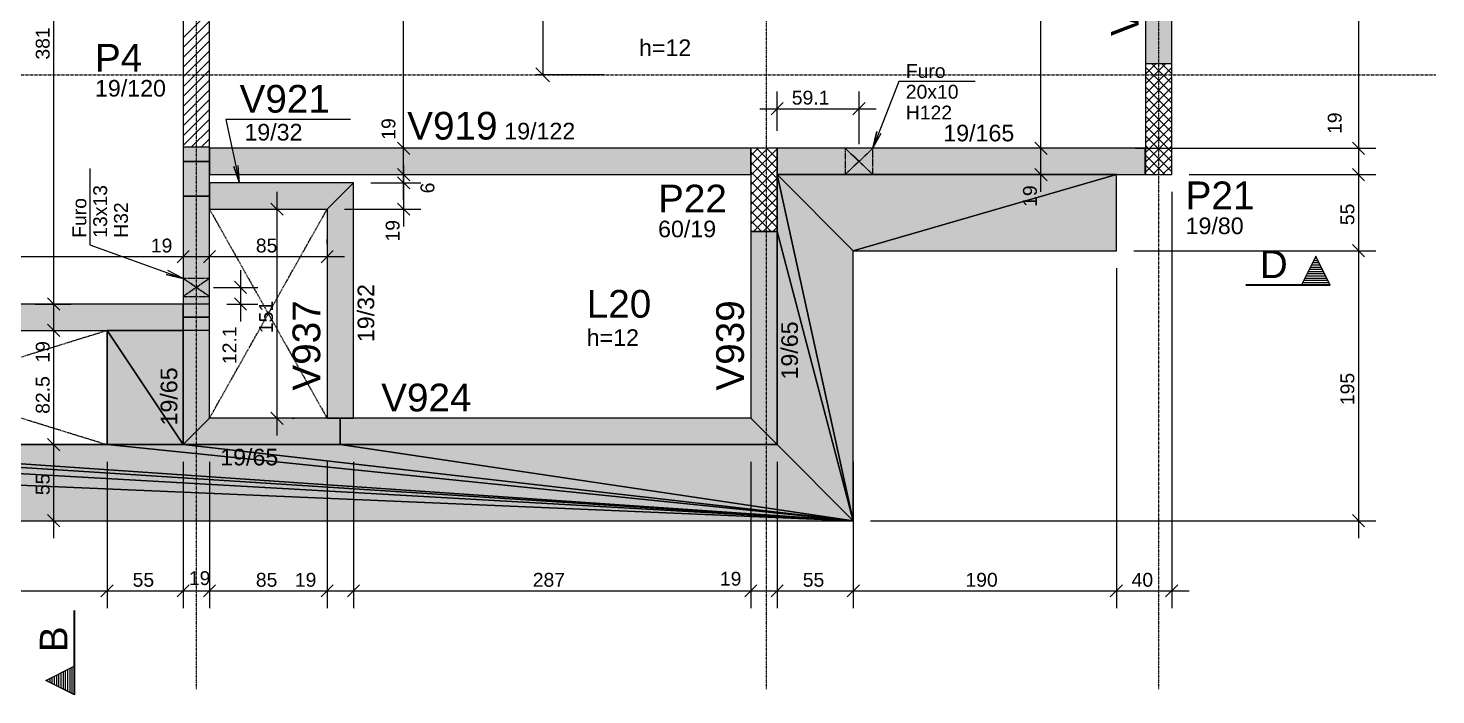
# Model space of a CAD drawing. Extents: x 37185 to 43130, y -8131 to -3926.
# Drawn here: x 39135 to 40152, y -6450 to -5968 of the extents above; entities that cross this region are included whole.
import ezdxf

# ---------------------------------------------------------------- set-up
doc = ezdxf.new("R2010")
doc.units = 0
doc.header["$MEASUREMENT"] = 0
doc.linetypes.add('ESTILO_TQS_0001', pattern=[1, 0.7, -0.3])
doc.linetypes.add('ESTILO_TQS_0004', pattern=[1.12, 0.5, -0.2, 0.01, -0.2, 0.01, -0.2])
doc.layers.get('0').update_dxf_attribs({"linetype": 'CONTINUOUS'})
doc.layers.get('Defpoints').update_dxf_attribs({"linetype": 'CONTINUOUS'})
for name, color, linetype in [('37', 4, 'CONTINUOUS'), ('39', 74, 'CONTINUOUS'), ('40', 240, 'CONTINUOUS'), ('42', 3, 'CONTINUOUS'), ('43', 3, 'CONTINUOUS'), ('44', 3, 'CONTINUOUS'), ('45', 2, 'CONTINUOUS'), ('46', 2, 'CONTINUOUS'), ('47', 2, 'CONTINUOUS'), ('53', 242, 'CONTINUOUS'), ('54', 242, 'CONTINUOUS'), ('55', 12, 'CONTINUOUS'), ('56', 51, 'CONTINUOUS'), ('60', 201, 'CONTINUOUS'), ('68', 4, 'CONTINUOUS'), ('70', 160, 'CONTINUOUS'), ('75', 9, 'CONTINUOUS'), ('79', 12, 'CONTINUOUS'), ('80', 6, 'CONTINUOUS'), ('81', 2, 'CONTINUOUS'), ('82', 252, 'CONTINUOUS')]:
    doc.layers.add(name, color=color, linetype=linetype)
doc.styles.add('Arial_2mm 1-50', font='arial.ttf', dxfattribs={"height": 9.835329})
doc.styles.add('TQS_ARIAL', font='arial.ttf')
doc.dimstyles.new('Diagonal 2mm 1-50', dxfattribs={"dimscale": 30.48, "dimtxt": 9.8353, "dimasz": 0.328084, "dimexe": 0.164042, "dimexo": 0.164042, "dimgap": 0.04101, "dimtad": 1, "dimdec": 1, "dimdsep": 46, "dimtxsty": 'Arial_2mm 1-50', "dimblk1": 'OBLIQUE', "dimblk2": 'OBLIQUE', "dimsah": 1, "dimcen": 0.09, "dimadec": 8, "dimazin": 0, "dimtfac": 1, "dimtdec": 8, "dimtmove": 1, "dimatfit": 0, "dimfxl": 1, "dimtvp": 1, "dimtfillclr": 256, "dimtolj": 1, "dimtzin": 0, "dimarcsym": 2})

# ---------------------------------------------------------------- blocks, each defined once
blk = doc.blocks.new('_Oblique')
at = {"color": 0, "linetype": 'ByBlock', "lineweight": -2}
blk.add_line((-0.5, -0.5), (0.5, 0.5), dxfattribs=at)
blk = doc.blocks.new('*D450')
at = {"layer": '55', "color": 0, "linetype": 'Continuous', "lineweight": -2}
for p, q in [((39551, -5829.5), (39501.7, -5829.5)), ((39506.7, -5829.5), (39506.7, -6002)), ((39551, -6002), (39501.7, -6002))]:
    blk.add_line(p, q, dxfattribs=at)
at = {"layer": 'Defpoints', "color": 0, "linetype": 'Continuous'}
for p in [(39556, -5829.5), (39506.7, -6002), (39556, -6002)]:
    blk.add_point(p, dxfattribs=at)
at = {"layer": '55', "color": 0, "linetype": 'Continuous', "lineweight": -2, "xscale": 10, "yscale": 10, "zscale": 10}
for p, rotation in [((39506.7, -5829.5), 90), ((39506.7, -6002), 270)]:
    blk.add_blockref('_Oblique', p, dxfattribs=dict(at, rotation=rotation))
at = {"layer": '55', "color": 0, "linetype": 'Continuous', "insert": (39500.4, -5915.7), "char_height": 9.84, "attachment_point": 5, "rotation": 90, "style": 'Arial_2mm 1-50'}
blk.add_mtext('\\A1;172.5', dxfattribs=at)

msp = doc.modelspace()

# ---------------------------------------------------------------- linework, layer by layer
at = {"layer": '37', "linetype": 'Continuous'}
for points in [[(39961.01, -5993.98), (39961.01, -5829.47)], [(39942.01, -5838.97), (39942.01, -5993.98)], [(39247.01, -6053.97), (39247.01, -6064.48)], [(39266.01, -6054.98), (39266.01, -6053.97)], [(39266.01, -6073.98), (39266.01, -6054.98)], [(39942.01, -6054.98), (39676.01, -6054.98)], [(39247.01, -6064.48), (39247.01, -6089.47)], [(39266.01, -6079.97), (39266.01, -6073.98)], [(39676.01, -6073.98), (39942.01, -6073.98)], [(39247.01, -6089.47), (39247.01, -6167.47)], [(39266.01, -6098.97), (39266.01, -6079.97)], [(39266.01, -6176.97), (39266.01, -6098.97)], [(39266.01, -6098.97), (39351.01, -6098.97)], [(39351.01, -6098.97), (39351.01, -6249.98)], [(39657.01, -6114.98), (39657.01, -6249.98)], [(39676.01, -6268.98), (39676.01, -6114.98)], [(39247.01, -6167.47), (38871.01, -6167.47)], [(39266.01, -6167.47), (39247.01, -6167.47)], [(39266.01, -6249.98), (39266.01, -6176.97)], [(38871.01, -6186.47), (39247.01, -6186.47)], [(39247.01, -6186.47), (39247.01, -6268.98)], [(39266.01, -6186.47), (39247.01, -6186.47)], [(39351.01, -6249.98), (39266.01, -6249.98)], [(39370.01, -6249.98), (39351.01, -6249.98)], [(39657.01, -6249.98), (39370.01, -6249.98)], [(39247.01, -6268.98), (39360.51, -6268.98)], [(39360.51, -6268.98), (39676.01, -6268.98)]]:
    msp.add_lwpolyline(points, dxfattribs=at)
at = {"layer": '39', "linetype": 'Continuous'}
for p, q in [((39247.01, -5975.23), (39266.01, -5956.23)), ((39247.01, -5982.3), (39266.01, -5963.3)), ((39247.01, -5989.37), (39266.01, -5970.37)), ((39247.01, -5996.44), (39266.01, -5977.44)), ((39247.01, -6003.51), (39266.01, -5984.51)), ((39247.01, -6010.58), (39266.01, -5991.58)), ((39247.01, -6017.66), (39266.01, -5998.66)), ((39247.01, -6024.73), (39266.01, -6005.73)), ((39247.01, -6031.8), (39266.01, -6012.8)), ((39247.01, -6038.87), (39266.01, -6019.87)), ((39247.01, -6045.94), (39266.01, -6026.94)), ((39247.01, -6053.01), (39266.01, -6034.01)), ((39253.13, -6053.97), (39266.01, -6041.08)), ((39260.2, -6053.97), (39266.01, -6048.15))]:
    msp.add_line(p, q, dxfattribs=at)
msp.add_lwpolyline([(39247.01, -6053.97), (39266.01, -6053.97), (39266.01, -5933.97), (39247.01, -5933.97), (39247.01, -6053.97)], dxfattribs=at)
at = {"layer": '40', "linetype": 'Continuous'}
for p, q in [((39942.01, -6008.55), (39956.59, -5993.98)), ((39942.01, -6001.48), (39949.52, -5993.98)), ((39942.01, -5994.41), (39942.45, -5993.98)), ((39942.01, -5996.39), (39961.01, -6015.39)), ((39942.01, -6015.62), (39961.01, -5996.62)), ((39946.67, -5993.98), (39961.01, -6008.32)), ((39953.74, -5993.98), (39961.01, -6001.25)), ((39960.81, -5993.98), (39961.01, -5994.17)), ((39942.01, -6003.46), (39961.01, -6022.46)), ((39942.01, -6022.69), (39961.01, -6003.69)), ((39942.01, -6010.53), (39961.01, -6029.53)), ((39942.01, -6029.76), (39961.01, -6010.76)), ((39942.01, -6017.6), (39961.01, -6036.6)), ((39942.01, -6036.83), (39961.01, -6017.83)), ((39942.01, -6024.67), (39961.01, -6043.67)), ((39942.01, -6043.9), (39961.01, -6024.9)), ((39942.01, -6031.74), (39961.01, -6050.74)), ((39942.01, -6050.98), (39961.01, -6031.98)), ((39942.01, -6038.81), (39961.01, -6057.81)), ((39942.01, -6058.05), (39961.01, -6039.05)), ((39942.01, -6045.89), (39961.01, -6064.89)), ((39942.01, -6065.12), (39961.01, -6046.12)), ((39657.01, -6067.28), (39669.31, -6054.98)), ((39657.01, -6060.2), (39662.24, -6054.98)), ((39657.01, -6074.35), (39676.01, -6055.35)), ((39657.01, -6057.87), (39676.01, -6076.87)), ((39661.19, -6054.98), (39676.01, -6069.8)), ((39668.26, -6054.98), (39676.01, -6062.73)), ((39675.33, -6054.98), (39676.01, -6055.66)), ((39942.01, -6052.96), (39961.01, -6071.96)), ((39942.01, -6072.19), (39961.01, -6053.19)), ((39657.01, -6081.42), (39676.01, -6062.42)), ((39657.01, -6064.94), (39676.01, -6083.94)), ((39657.01, -6088.49), (39676.01, -6069.49)), ((39942.01, -6060.03), (39955.96, -6073.98)), ((39942.01, -6067.1), (39948.89, -6073.98)), ((39947.3, -6073.98), (39961.01, -6060.26)), ((39954.37, -6073.98), (39961.01, -6067.33)), ((39657.01, -6072.01), (39676.01, -6091.01)), ((39657.01, -6095.56), (39676.01, -6076.56)), ((39657.01, -6079.08), (39676.01, -6098.08)), ((39657.01, -6102.63), (39676.01, -6083.63)), ((39657.01, -6086.15), (39676.01, -6105.15)), ((39657.01, -6109.7), (39676.01, -6090.7)), ((39657.01, -6093.23), (39676.01, -6112.23)), ((39658.81, -6114.98), (39676.01, -6097.77)), ((39657.01, -6100.3), (39671.69, -6114.98)), ((39657.01, -6107.37), (39664.62, -6114.98)), ((39665.88, -6114.98), (39676.01, -6104.84)), ((39657.01, -6114.44), (39657.55, -6114.98)), ((39672.95, -6114.98), (39676.01, -6111.91))]:
    msp.add_line(p, q, dxfattribs=at)
for points in [[(39942.01, -6073.98), (39961.01, -6073.98), (39961.01, -5993.98), (39942.01, -5993.98), (39942.01, -6073.98)], [(39676.01, -6114.98), (39676.01, -6054.98), (39657.01, -6054.98), (39657.01, -6114.98), (39676.01, -6114.98)]]:
    msp.add_lwpolyline(points, dxfattribs=at)
at = {"layer": '53', "linetype": 'ESTILO_TQS_0001'}
for points in [[(39735.14, -6064.48), (39725.14, -6073.98), (39745.14, -6073.98), (39735.14, -6064.48), (39745.14, -6073.98), (39745.14, -6054.98), (39735.14, -6064.48), (39745.14, -6054.98), (39725.14, -6054.98), (39735.14, -6064.48), (39725.14, -6054.98), (39725.14, -6073.98), (39735.14, -6064.48)], [(39256.51, -6155.41), (39266.01, -6161.91), (39266.01, -6148.91), (39256.51, -6155.41), (39266.01, -6148.91), (39247.01, -6148.91), (39256.51, -6155.41), (39247.01, -6148.91), (39247.01, -6161.91), (39256.51, -6155.41), (39247.01, -6161.91), (39266.01, -6161.91), (39256.51, -6155.41)]]:
    msp.add_lwpolyline(points, dxfattribs=at)
at = {"layer": '56', "linetype": 'Continuous'}
for points in [[(39961.01, -5829.47), (39942.01, -5829.47), (39942.01, -5993.88), (39961.01, -5993.88), (39961.01, -5829.47)], [(39266.01, -6073.98), (39656.91, -6073.98), (39656.91, -6054.98), (39266.01, -6054.98), (39266.01, -6073.98)], [(39676.11, -6054.98), (39676.11, -6073.98), (39941.91, -6073.98), (39941.91, -6054.98), (39676.11, -6054.98)]]:
    msp.add_lwpolyline(points, dxfattribs=at)
for points in [[(39961.01, -5829.47), (39942.01, -5829.47), (39942.01, -5993.88)], [(39961.01, -5829.47), (39942.01, -5993.88), (39961.01, -5993.88)], [(39961.01, -5829.47), (39961.01, -5993.88), (39961.01, -5829.47)], [(39266.01, -6073.98), (39656.91, -6073.98), (39656.91, -6054.98)], [(39266.01, -6073.98), (39656.91, -6054.98), (39266.01, -6054.98)], [(39266.01, -6073.98), (39266.01, -6054.98), (39266.01, -6073.98)], [(39676.11, -6054.98), (39676.11, -6073.98), (39941.91, -6073.98)], [(39676.11, -6054.98), (39941.91, -6073.98), (39941.91, -6054.98)], [(39676.11, -6054.98), (39941.91, -6054.98), (39676.11, -6054.98)]]:
    msp.add_solid(points, dxfattribs=at)
at = {"layer": '60', "linetype": 'Continuous'}
for points in [[(39266.01, -6064.48), (39266.01, -6054.07), (39247.01, -6054.07), (39247.01, -6064.48), (39266.01, -6064.48)], [(39266.01, -6089.47), (39266.01, -6064.48), (39247.01, -6064.48), (39247.01, -6089.47), (39266.01, -6089.47)], [(39676.01, -6073.98), (39731.01, -6128.97), (39921.01, -6073.98), (39676.01, -6073.98)], [(39676.01, -6073.98), (39731.01, -6323.97), (39731.01, -6128.97), (39676.01, -6073.98)], [(39676.01, -6114.98), (39731.01, -6323.97), (39676.01, -6073.98), (39676.01, -6114.98)], [(39921.01, -6073.98), (39731.01, -6128.97), (39921.01, -6128.97), (39921.01, -6073.98)], [(39266.01, -6176.97), (39266.01, -6089.47), (39247.01, -6089.47), (39247.01, -6176.97), (39266.01, -6176.97)], [(39266.01, -6098.97), (39351.01, -6098.97), (39370.01, -6079.97), (39266.01, -6079.97), (39266.01, -6098.97)], [(39370.01, -6249.98), (39370.01, -6079.97), (39351.01, -6098.97), (39351.01, -6249.98), (39370.01, -6249.98)], [(39676.01, -6268.98), (39676.01, -6115.08), (39657.01, -6115.08), (39657.01, -6249.98), (39676.01, -6268.98)], [(39676.01, -6114.98), (39676.01, -6268.98), (39731.01, -6323.97), (39676.01, -6114.98)], [(38871.01, -6186.47), (39247.01, -6186.47), (39247.01, -6167.47), (38871.01, -6167.47), (38871.01, -6186.47)], [(39266.01, -6249.98), (39266.01, -6176.97), (39247.01, -6176.97), (39247.01, -6268.98), (39266.01, -6249.98)], [(39192.01, -6186.47), (39192.01, -6268.97), (39247.01, -6268.98), (39192.01, -6186.47)], [(39192.01, -6186.47), (39247.01, -6268.98), (39247.01, -6186.47), (39192.01, -6186.47)], [(39247.01, -6268.98), (39360.51, -6268.98), (39360.51, -6249.98), (39266.01, -6249.98), (39247.01, -6268.98)], [(39360.51, -6268.98), (39676.01, -6268.98), (39657.01, -6249.98), (39360.51, -6249.98), (39360.51, -6268.98)], [(38442.01, -6268.98), (38387.01, -6323.97), (39731.01, -6323.97), (38442.01, -6268.98)], [(39731.01, -6323.97), (38757.51, -6268.98), (38442.01, -6268.98), (39731.01, -6323.97)], [(38871.01, -6268.98), (38757.51, -6268.98), (39731.01, -6323.97), (38871.01, -6268.98)], [(38926.01, -6268.97), (38871.01, -6268.98), (39731.01, -6323.97), (38926.01, -6268.97)], [(39731.01, -6323.97), (39192.01, -6268.97), (38926.01, -6268.97), (39731.01, -6323.97)], [(39731.01, -6323.97), (39247.01, -6268.98), (39192.01, -6268.97), (39731.01, -6323.97)], [(39731.01, -6323.97), (39360.51, -6268.98), (39247.01, -6268.98), (39731.01, -6323.97)], [(39731.01, -6323.97), (39676.01, -6268.98), (39360.51, -6268.98), (39731.01, -6323.97)]]:
    msp.add_lwpolyline(points, dxfattribs=at)
for points in [[(39266.01, -6064.48), (39266.01, -6054.07), (39247.01, -6054.07)], [(39266.01, -6064.48), (39247.01, -6054.07), (39247.01, -6064.48)], [(39266.01, -6089.47), (39266.01, -6064.48), (39247.01, -6064.48)], [(39266.01, -6089.47), (39247.01, -6064.48), (39247.01, -6089.47)], [(39266.01, -6064.48), (39247.01, -6064.48), (39266.01, -6064.48)], [(39676.01, -6073.98), (39731.01, -6128.97), (39921.01, -6073.98)], [(39676.01, -6073.98), (39921.01, -6073.98), (39676.01, -6073.98)], [(39676.01, -6073.98), (39731.01, -6323.97), (39731.01, -6128.97)], [(39676.01, -6073.98), (39731.01, -6128.97), (39676.01, -6073.98)], [(39676.01, -6114.98), (39731.01, -6323.97), (39676.01, -6073.98)], [(39676.01, -6114.98), (39676.01, -6073.98), (39676.01, -6114.98)], [(39921.01, -6073.98), (39731.01, -6128.97), (39921.01, -6128.97)], [(39921.01, -6073.98), (39921.01, -6128.97), (39921.01, -6073.98)], [(39266.01, -6176.97), (39266.01, -6089.47), (39247.01, -6089.47)], [(39266.01, -6176.97), (39247.01, -6089.47), (39247.01, -6176.97)], [(39266.01, -6089.47), (39247.01, -6089.47), (39266.01, -6089.47)], [(39266.01, -6098.97), (39351.01, -6098.97), (39370.01, -6079.97)], [(39266.01, -6098.97), (39370.01, -6079.97), (39266.01, -6079.97)], [(39266.01, -6098.97), (39266.01, -6079.97), (39266.01, -6098.97)], [(39370.01, -6249.98), (39370.01, -6079.97), (39351.01, -6098.97)], [(39370.01, -6249.98), (39351.01, -6098.97), (39351.01, -6249.98)], [(39676.01, -6268.98), (39676.01, -6115.08), (39657.01, -6115.08)], [(39676.01, -6268.98), (39657.01, -6115.08), (39657.01, -6249.98)], [(39676.01, -6114.98), (39676.01, -6268.98), (39731.01, -6323.97)], [(39676.01, -6114.98), (39731.01, -6323.97), (39676.01, -6114.98)], [(38871.01, -6186.47), (39247.01, -6186.47), (39247.01, -6167.47)], [(38871.01, -6186.47), (39247.01, -6167.47), (38871.01, -6167.47)], [(39266.01, -6249.98), (39266.01, -6176.97), (39247.01, -6176.97)], [(39266.01, -6249.98), (39247.01, -6176.97), (39247.01, -6268.98)], [(39266.01, -6176.97), (39247.01, -6176.97), (39266.01, -6176.97)], [(39192.01, -6186.47), (39192.01, -6268.97), (39247.01, -6268.98)], [(39192.01, -6186.47), (39247.01, -6268.98), (39192.01, -6186.47)], [(39192.01, -6186.47), (39247.01, -6268.98), (39247.01, -6186.47)], [(39192.01, -6186.47), (39247.01, -6186.47), (39192.01, -6186.47)], [(39266.01, -6249.98), (39247.01, -6268.98), (39266.01, -6249.98)], [(39247.01, -6268.98), (39360.51, -6268.98), (39360.51, -6249.98)], [(39247.01, -6268.98), (39360.51, -6249.98), (39266.01, -6249.98)], [(39247.01, -6268.98), (39266.01, -6249.98), (39247.01, -6268.98)], [(39370.01, -6249.98), (39351.01, -6249.98), (39370.01, -6249.98)], [(39360.51, -6268.98), (39676.01, -6268.98), (39657.01, -6249.98)], [(39360.51, -6268.98), (39657.01, -6249.98), (39360.51, -6249.98)], [(39360.51, -6268.98), (39360.51, -6249.98), (39360.51, -6268.98)], [(39676.01, -6268.98), (39657.01, -6249.98), (39676.01, -6268.98)], [(38442.01, -6268.98), (38387.01, -6323.97), (39731.01, -6323.97)], [(39731.01, -6323.97), (38757.51, -6268.98), (38442.01, -6268.98)], [(39731.01, -6323.97), (38442.01, -6268.98), (39731.01, -6323.97)], [(38442.01, -6268.98), (39731.01, -6323.97), (38442.01, -6268.98)], [(38871.01, -6268.98), (38757.51, -6268.98), (39731.01, -6323.97)], [(38926.01, -6268.97), (38871.01, -6268.98), (39731.01, -6323.97)], [(38871.01, -6268.98), (39731.01, -6323.97), (38871.01, -6268.98)], [(38926.01, -6268.97), (39731.01, -6323.97), (38926.01, -6268.97)], [(39731.01, -6323.97), (39192.01, -6268.97), (38926.01, -6268.97)], [(39731.01, -6323.97), (38926.01, -6268.97), (39731.01, -6323.97)], [(39731.01, -6323.97), (39247.01, -6268.98), (39192.01, -6268.97)], [(39731.01, -6323.97), (39192.01, -6268.97), (39731.01, -6323.97)], [(39731.01, -6323.97), (39360.51, -6268.98), (39247.01, -6268.98)], [(39731.01, -6323.97), (39247.01, -6268.98), (39731.01, -6323.97)], [(39731.01, -6323.97), (39676.01, -6268.98), (39360.51, -6268.98)], [(39731.01, -6323.97), (39360.51, -6268.98), (39731.01, -6323.97)]]:
    msp.add_solid(points, dxfattribs=at)
at = {"layer": '68', "linetype": 'ESTILO_TQS_0001'}
for points in [[(39657.01, -6054.98), (39266.01, -6054.98)], [(39266.01, -6073.98), (39657.01, -6073.98)], [(39370.01, -6079.97), (39266.01, -6079.97)], [(39370.01, -6249.98), (39370.01, -6079.97)]]:
    msp.add_lwpolyline(points, dxfattribs=at)
at = {"layer": '70', "linetype": 'ESTILO_TQS_0004'}
for p, q in [((39256.51, -4538.57), (39256.51, -6445.58)), ((39668.01, -4538.57), (39668.01, -6445.58)), ((39951.51, -4538.57), (39951.51, -6445.58)), ((37919.79, -6001.97), (40151.74, -6001.97))]:
    msp.add_line(p, q, dxfattribs=at)
at = {"layer": '75', "linetype": 'Continuous'}
for p, q in [((39153.56, -6179.97), (39153.56, -5773.97)), ((39406.26, -6067.48), (39406.26, -5826.47)), ((39866.57, -6067.48), (39866.57, -5826.47)), ((40095.86, -5826.47), (40095.86, -6067.47)), ((39676.01, -6042.48), (39676.01, -6013.94)), ((39735.14, -6051.98), (39735.14, -6013.94)), ((39663.51, -6026.44), (39747.64, -6026.44)), ((39671.59, -6030.86), (39680.43, -6022.02)), ((39730.72, -6030.86), (39739.56, -6022.02)), ((39406.26, -6086.48), (39406.26, -6042.48)), ((39866.57, -6086.48), (39866.57, -6042.48)), ((40095.86, -6042.47), (40095.86, -6086.48)), ((39410.68, -6059.39), (39401.84, -6050.56)), ((39410.68, -6059.39), (39401.84, -6050.56)), ((39406.26, -6054.98), (39406.26, -6054.98)), ((39406.26, -6054.98), (39406.26, -6054.98)), ((39676.01, -6054.98), (39676.01, -6054.98)), ((39855.73, -6054.98), (39854.07, -6054.98)), ((39855.73, -6054.98), (39854.07, -6054.98)), ((39870.99, -6059.39), (39862.15, -6050.56)), ((39870.99, -6059.39), (39862.15, -6050.56)), ((39868.23, -6054.98), (39868.23, -6054.98)), ((39868.23, -6054.98), (39868.23, -6054.98)), ((39922.14, -6054.97), (39922.14, -6054.97)), ((39922.14, -6054.97), (39922.14, -6054.97)), ((39934.64, -6054.97), (40108.36, -6054.97)), ((39934.64, -6054.97), (40108.36, -6054.97)), ((40091.44, -6050.56), (40100.28, -6059.39)), ((40091.44, -6050.56), (40100.28, -6059.39)), ((39410.68, -6078.39), (39401.84, -6069.56)), ((39410.68, -6078.39), (39401.84, -6069.56)), ((39406.26, -6092.47), (39406.26, -6061.48)), ((39406.26, -6067.47), (39406.26, -6111.47)), ((39735.14, -6064.48), (39735.14, -6064.48)), ((39870.99, -6078.39), (39862.15, -6069.56)), ((40091.44, -6069.56), (40100.28, -6078.39)), ((40091.44, -6069.56), (40100.28, -6078.39)), ((40095.86, -6061.48), (40095.86, -6141.47)), ((39373.51, -6073.98), (39373.51, -6073.98)), ((39386.01, -6073.98), (39418.76, -6073.98)), ((39410.68, -6084.39), (39401.84, -6075.56)), ((39401.84, -6075.56), (39410.68, -6084.39)), ((39406.26, -6073.98), (39406.26, -6073.98)), ((39855.73, -6073.98), (39854.07, -6073.98)), ((39868.23, -6073.98), (39868.23, -6073.98)), ((39961.01, -6073.97), (39961.01, -6073.97)), ((39961.01, -6073.98), (39961.01, -6073.98)), ((39961.01, -6073.98), (39961.01, -6073.98)), ((39973.51, -6073.98), (40108.36, -6073.98)), ((39973.51, -6073.98), (40108.36, -6073.98)), ((39314.82, -6262.48), (39314.82, -6086.47)), ((39370.01, -6079.97), (39370.01, -6079.97)), ((39370.01, -6079.97), (39370.01, -6079.97)), ((39382.51, -6079.97), (39418.76, -6079.97)), ((39382.51, -6079.97), (39418.76, -6079.97)), ((39961.01, -6086.47), (39961.01, -6387.09)), ((39308.51, -6098.97), (39308.51, -6098.97)), ((39319.23, -6103.39), (39310.4, -6094.56)), ((39321.01, -6098.97), (39327.32, -6098.97)), ((39351.01, -6098.97), (39351.01, -6098.97)), ((39363.51, -6098.97), (39418.76, -6098.97)), ((39401.84, -6094.56), (39410.68, -6103.39)), ((40095.86, -6116.47), (40095.86, -6336.47)), ((39242.59, -6137.64), (39251.43, -6128.81)), ((39242.59, -6137.64), (39251.43, -6128.81)), ((39261.59, -6137.64), (39270.43, -6128.81)), ((39261.59, -6137.64), (39270.43, -6128.81)), ((39266.01, -6125.47), (39266.01, -6120.72)), ((39266.01, -6125.47), (39266.01, -6120.72)), ((39346.59, -6137.64), (39355.43, -6128.81)), ((39351.01, -6123.96), (39351.01, -6120.72)), ((39921.01, -6128.97), (39921.01, -6128.97)), ((39921.01, -6128.97), (39921.01, -6128.97)), ((39921.01, -6128.97), (39921.01, -6128.97)), ((39921.01, -6128.97), (39921.01, -6128.97)), ((39933.51, -6128.97), (40108.36, -6128.97)), ((39933.51, -6128.97), (40108.36, -6128.97)), ((40091.44, -6124.56), (40100.28, -6133.39)), ((40091.44, -6124.56), (40100.28, -6133.39)), ((38858.51, -6133.22), (39259.51, -6133.22)), ((39234.51, -6133.22), (39278.51, -6133.22)), ((39247.01, -6133.22), (39247.01, -6133.22)), ((39247.01, -6133.22), (39247.01, -6133.22)), ((39253.51, -6133.22), (39363.51, -6133.22)), ((39266.01, -6137.97), (39266.01, -6137.97)), ((39266.01, -6137.97), (39266.01, -6137.97)), ((39351.01, -6136.46), (39351.01, -6136.46)), ((40065.02, -6132.99), (40054.7, -6153.65)), ((40065.02, -6133.19), (40054.8, -6153.65)), ((40068.12, -6139.38), (40061.93, -6139.38)), ((40067.32, -6137.78), (40062.73, -6137.78)), ((40066.52, -6136.18), (40063.53, -6136.18)), ((40065.72, -6134.59), (40064.32, -6134.59)), ((40075.4, -6153.74), (40065.02, -6132.99)), ((40075.25, -6153.65), (40065.02, -6133.19)), ((39288.43, -6142.91), (39288.43, -6179.97)), ((39921.01, -6141.47), (39921.01, -6387.09)), ((39921.01, -6141.47), (39921.01, -6387.09)), ((40073.7, -6150.54), (40056.35, -6150.54)), ((40072.9, -6148.95), (40057.14, -6148.95)), ((40072.11, -6147.35), (40057.94, -6147.35)), ((40071.31, -6145.76), (40058.74, -6145.76)), ((40070.51, -6144.16), (40059.54, -6144.16)), ((40069.72, -6142.58), (40060.34, -6142.57)), ((40068.92, -6140.97), (40061.13, -6140.97)), ((39153.56, -6198.97), (39153.56, -6154.97)), ((39256.51, -6155.41), (39256.51, -6155.41)), ((39269.01, -6155.41), (39300.93, -6155.41)), ((39284.01, -6150.99), (39292.85, -6159.83)), ((40075.25, -6153.65), (40014.6, -6153.65)), ((40014.6, -6153.74), (40075.4, -6153.74)), ((40074.5, -6152.14), (40055.55, -6152.14)), ((39140.01, -6167.47), (39166.06, -6167.47)), ((39140.01, -6167.47), (39166.06, -6167.47)), ((39157.97, -6171.89), (39149.14, -6163.06)), ((39157.97, -6171.89), (39149.14, -6163.06)), ((39266.01, -6167.47), (39266.01, -6167.47)), ((39278.51, -6167.47), (39300.93, -6167.47)), ((39284.01, -6163.06), (39292.85, -6171.89)), ((39153.56, -6281.51), (39153.56, -6173.97)), ((39140.01, -6186.47), (39166.06, -6186.47)), ((39140.01, -6186.47), (39166.06, -6186.47)), ((39157.97, -6190.89), (39149.14, -6182.06)), ((39157.97, -6190.89), (39149.14, -6182.06)), ((39319.23, -6254.39), (39310.4, -6245.56)), ((39313.26, -6249.98), (39313.26, -6249.98)), ((39325.76, -6249.98), (39327.32, -6249.98)), ((39153.56, -6336.47), (39153.56, -6256.51)), ((39140.01, -6269.01), (39166.06, -6269.01)), ((39140.01, -6269.01), (39166.06, -6269.01)), ((39157.97, -6273.43), (39149.14, -6264.59)), ((39157.97, -6273.43), (39149.14, -6264.59)), ((39192.01, -6268.98), (39192.01, -6268.98)), ((39192.01, -6268.98), (39192.01, -6268.98)), ((39247.01, -6268.98), (39247.01, -6268.98)), ((39247.01, -6268.98), (39247.01, -6268.98)), ((39266.01, -6268.98), (39266.01, -6268.98)), ((39266.01, -6268.98), (39266.01, -6268.98)), ((39351.01, -6268.98), (39351.01, -6268.98)), ((39351.01, -6268.98), (39351.01, -6268.98)), ((39370.01, -6268.98), (39370.01, -6268.98)), ((39370.01, -6268.98), (39370.01, -6268.98)), ((39657.01, -6268.98), (39657.01, -6268.98)), ((39657.01, -6268.98), (39657.01, -6268.98)), ((39676.01, -6268.98), (39676.01, -6268.98)), ((39676.01, -6268.98), (39676.01, -6268.98)), ((39731.01, -6268.98), (39731.01, -6268.98)), ((39192.01, -6281.48), (39192.01, -6387.09)), ((39192.01, -6281.48), (39192.01, -6387.09)), ((39247.01, -6281.48), (39247.01, -6387.09)), ((39247.01, -6281.48), (39247.01, -6387.09)), ((39266.01, -6281.48), (39266.01, -6387.09)), ((39266.01, -6281.48), (39266.01, -6387.09)), ((39351.01, -6281.48), (39351.01, -6387.09)), ((39351.01, -6281.48), (39351.01, -6387.09)), ((39370.01, -6281.48), (39370.01, -6387.09)), ((39370.01, -6281.48), (39370.01, -6387.09)), ((39657.01, -6281.48), (39657.01, -6387.09)), ((39657.01, -6281.48), (39657.01, -6387.09)), ((39676.01, -6281.48), (39676.01, -6387.09)), ((39676.01, -6281.48), (39676.01, -6387.09)), ((39731.01, -6281.48), (39731.01, -6387.09)), ((39157.97, -6328.39), (39149.14, -6319.56)), ((40091.44, -6319.56), (40100.28, -6328.39)), ((39140.01, -6323.97), (39166.06, -6323.97)), ((39731.01, -6323.97), (39731.01, -6323.97)), ((39731.01, -6323.97), (39731.01, -6323.97)), ((39743.51, -6323.97), (40108.36, -6323.97)), ((39731.01, -6336.47), (39731.01, -6387.09)), ((38913.51, -6374.59), (39204.51, -6374.59)), ((39179.51, -6374.59), (39259.51, -6374.59)), ((39187.59, -6379.01), (39196.43, -6370.17)), ((39187.59, -6379.01), (39196.43, -6370.17)), ((39234.51, -6374.59), (39278.51, -6374.59)), ((39242.59, -6379.01), (39251.43, -6370.17)), ((39242.59, -6379.01), (39251.43, -6370.17)), ((39253.51, -6374.59), (39363.51, -6374.59)), ((39261.59, -6379.01), (39270.43, -6370.17)), ((39261.59, -6379.01), (39270.43, -6370.17)), ((39338.51, -6374.59), (39382.51, -6374.59)), ((39346.59, -6379.01), (39355.43, -6370.17)), ((39346.59, -6379.01), (39355.43, -6370.17)), ((39357.51, -6374.59), (39669.51, -6374.59)), ((39365.59, -6379.01), (39374.43, -6370.17)), ((39365.59, -6379.01), (39374.43, -6370.17)), ((39644.51, -6374.59), (39688.51, -6374.59)), ((39652.59, -6379.01), (39661.43, -6370.17)), ((39652.59, -6379.01), (39661.43, -6370.17)), ((39663.51, -6374.59), (39743.51, -6374.59)), ((39671.59, -6379.01), (39680.43, -6370.17)), ((39671.59, -6379.01), (39680.43, -6370.17)), ((39718.51, -6374.59), (39933.51, -6374.59)), ((39726.59, -6379.01), (39735.43, -6370.17)), ((39726.59, -6379.01), (39735.43, -6370.17)), ((39908.51, -6374.59), (39973.51, -6374.59)), ((39916.59, -6379.01), (39925.43, -6370.17)), ((39916.59, -6379.01), (39925.43, -6370.17)), ((39956.59, -6379.01), (39965.43, -6370.17)), ((39168.39, -6449.52), (39168.39, -6388.87)), ((39168.47, -6388.87), (39168.47, -6449.66)), ((39147.73, -6439.29), (39168.39, -6428.97)), ((39147.93, -6439.29), (39168.39, -6429.06)), ((39155.71, -6443.19), (39155.71, -6435.4)), ((39157.32, -6443.99), (39157.31, -6434.61)), ((39158.9, -6444.78), (39158.9, -6433.81)), ((39160.5, -6445.58), (39160.5, -6433.01)), ((39162.09, -6446.38), (39162.09, -6432.21)), ((39163.69, -6447.17), (39163.69, -6431.41)), ((39165.28, -6447.97), (39165.28, -6430.62)), ((39166.88, -6448.77), (39166.88, -6429.82)), ((39168.47, -6449.66), (39147.73, -6439.29)), ((39168.39, -6449.52), (39147.93, -6439.29)), ((39149.33, -6439.99), (39149.33, -6438.59)), ((39150.92, -6440.79), (39150.92, -6437.8)), ((39152.52, -6441.59), (39152.52, -6437)), ((39154.12, -6442.39), (39154.12, -6436.2))]:
    msp.add_line(p, q, dxfattribs=at)
for points in [[(39818.94, -6006.68), (39763.94, -6006.68), (39745.14, -6054.98), (39748.12, -6042.83), (39745.14, -6054.98), (39751.16, -6044.02)], [(39367.75, -6034.27), (39277.75, -6034.27), (39287.75, -6079.97), (39283.5, -6068.22), (39287.75, -6079.97), (39286.69, -6067.52)], [(39179.57, -6069.63), (39179.57, -6124.63), (39247.01, -6148.91), (39234.8, -6146.25), (39247.01, -6148.91), (39235.91, -6143.18)]]:
    msp.add_lwpolyline(points, dxfattribs=at)
at = {"layer": '79', "linetype": 'Continuous'}
for points in [[(40075.25, -6153.65), (40065.02, -6133.19), (40054.8, -6153.65), (40075.25, -6153.65)], [(39168.39, -6449.52), (39147.93, -6439.29), (39168.39, -6429.06), (39168.39, -6449.52)]]:
    msp.add_lwpolyline(points, dxfattribs=at)
at = {"layer": '80', "linetype": 'Continuous'}
for p, q in [((39921.01, -6128.97), (39921.01, -6073.98)), ((39731.01, -6323.97), (39731.01, -6128.97)), ((39731.01, -6128.97), (39921.01, -6128.97)), ((39192.01, -6268.97), (39192.01, -6186.47)), ((38926.01, -6269.07), (39192.01, -6268.97)), ((38387.01, -6323.97), (39731.01, -6323.97))]:
    msp.add_line(p, q, dxfattribs=at)
at = {"layer": '81', "linetype": 'ESTILO_TQS_0001'}
for p, q in [((39266.01, -6249.98), (39351.01, -6098.97)), ((39266.01, -6098.97), (39351.01, -6249.98)), ((38926.01, -6268.97), (39192.01, -6186.47)), ((38926.01, -6186.47), (39192.01, -6268.97))]:
    msp.add_line(p, q, dxfattribs=at)
at = {"layer": '82', "linetype": 'Continuous'}
for p, q in [((39256.51, -5993.97), (39256.51, -5993.97)), ((39951.51, -6033.98), (39951.51, -6033.98)), ((39666.51, -6084.98), (39666.51, -6084.98))]:
    msp.add_line(p, q, dxfattribs=at)

# ---------------------------------------------------------------- texts
at = {"layer": '42', "linetype": 'Continuous', "style": 'TQS_ARIAL'}
for s, p in [('V943', (39937.01, -5973.98)), ('V937', (39346.01, -6229.98)), ('V939', (39652.01, -6229.98))]:
    msp.add_text(s, height=20, rotation=90, dxfattribs=at).set_placement(p)
for s, p in [('V921', (39287.75, -6029.27)), ('V919', (39408.81, -6048.71)), ('V924', (39390.01, -6244.98))]:
    msp.add_text(s, height=20, dxfattribs=at).set_placement(p)
at = {"layer": '43', "linetype": 'Continuous', "style": 'TQS_ARIAL'}
for s, p in [('P4', (39183.3, -5999.65)), ('P21', (39971.01, -6098.98)), ('P22', (39590, -6101.26))]:
    msp.add_text(s, height=20, dxfattribs=at).set_placement(p)
at = {"layer": '44', "linetype": 'Continuous', "style": 'TQS_ARIAL'}
msp.add_text('L20', height=20, dxfattribs=at).set_placement((39538.47, -6177.3))
at = {"layer": '45', "linetype": 'Continuous', "style": 'TQS_ARIAL'}
for s, p in [('19/32', (39291.24, -6049.38)), ('19/122', (39478.92, -6048.58)), ('19/165', (39796.01, -6049.98)), ('19/65', (39273.76, -6283.98))]:
    msp.add_text(s, height=12, dxfattribs=at).set_placement(p)
for s, p in [('19/32', (39385.01, -6194.98)), ('19/65', (39691.01, -6221.98)), ('19/65', (39242.77, -6255.15))]:
    msp.add_text(s, height=12, rotation=90, dxfattribs=at).set_placement(p)
at = {"layer": '46', "linetype": 'Continuous', "style": 'TQS_ARIAL'}
for s, p in [('19/120', (39183.3, -6017.65)), ('60/19', (39590, -6119.26)), ('19/80', (39971.01, -6116.98))]:
    msp.add_text(s, height=12, dxfattribs=at).set_placement(p)
at = {"layer": '47', "linetype": 'Continuous', "style": 'TQS_ARIAL'}
for p in [(39576.23, -5988.38), (39538.47, -6197.7)]:
    msp.add_text('h=12', height=12, dxfattribs=at).set_placement(p)
at = {"layer": '54', "linetype": 'Continuous', "style": 'TQS_ARIAL'}
for s, p in [('Furo', (39768.94, -6004.18)), ('20x10', (39768.94, -6019.18)), ('H122', (39768.94, -6034.18))]:
    msp.add_text(s, height=10, dxfattribs=at).set_placement(p)
for s, p in [('13x13', (39192.07, -6119.63)), ('Furo', (39177.07, -6119.63)), ('H32', (39207.07, -6119.63))]:
    msp.add_text(s, height=10, rotation=90, dxfattribs=at).set_placement(p)
at = {"layer": '75', "linetype": 'Continuous', "style": 'TQS_ARIAL'}
for s, height, p in [('381', 10, (39150.56, -5990.97)), ('19', 10, (39400.27, -6048.82)), ('19', 10, (40083.68, -6044.66)), ('6', 10, (39428.44, -6087.54)), ('19', 10, (39863.57, -6097.31)), ('55', 10, (40092.86, -6110.48)), ('19', 10, (39403.26, -6122.31)), ('151', 10, (39311.82, -6188.48)), ('12.1', 10, (39285.43, -6210.81)), ('19', 10, (39150.56, -6209.81)), ('82.5', 10, (39150.56, -6246.74)), ('195', 10, (40092.86, -6240.47)), ('55', 10, (39150.56, -6305.49)), ('B', 20, (39163.47, -6418.87))]:
    msp.add_text(s, height=height, rotation=90, dxfattribs=at).set_placement(p)
for s, height, p in [('59.1', 10, (39686.58, -6023.44)), ('19', 10, (39223.68, -6130.22)), ('85', 10, (39299.51, -6130.22)), ('D', 20, (40024.6, -6148.74)), ('55', 10, (39210.51, -6371.59)), ('19', 10, (39251.11, -6370.39)), ('85', 10, (39299.51, -6371.59)), ('19', 10, (39327.68, -6371.59)), ('287', 10, (39499.51, -6371.59)), ('19', 10, (39634.66, -6370.83)), ('55', 10, (39694.51, -6371.59)), ('190', 10, (39812.01, -6371.59)), ('40', 10, (39932.01, -6371.59))]:
    msp.add_text(s, height=height, dxfattribs=at).set_placement(p)

# ---------------------------------------------------------------- dimensions: what is measured, and where the dimension line sits
at = {"layer": '55', "linetype": 'Continuous'}
dim = msp.add_linear_dim(base=(39506.7, -6001.97), p1=(39556.01, -5829.47), p2=(39556.01, -6001.97), angle=90, dimstyle='Diagonal 2mm 1-50', override={"dimpost": '<>'}, dxfattribs=at)
dim.commit()
dim.dimension.update_dxf_attribs({"geometry": '*D450', "text_midpoint": (39500.43, -5915.72)})

doc.saveas('drawing.dxf')
